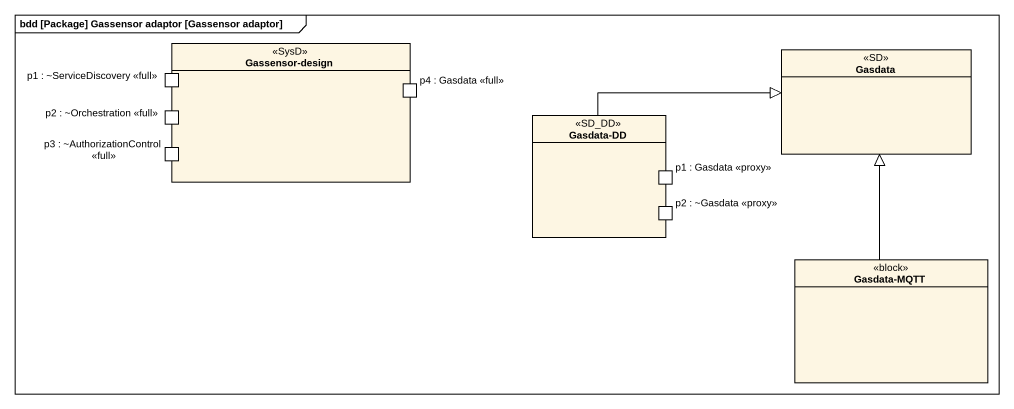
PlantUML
@startuml
mainframe bdd [Package] Gassensor adaptor [Gassensor adaptor]
allowmixing
hide circle
hide empty members
rectangle "Gassensor-design" as Gassensor_design <<SysD>> {
  port "p1 : ~ServiceDiscovery <<full>>" as p1_ServiceDiscovery_full
  port "p4 : Gasdata <<full>>" as p4_Gasdata_full
  port "p2 : ~Orchestration <<full>>" as p2_Orchestration_full
  port "p3 : ~AuthorizationControl <<full>>" as p3_AuthorizationControl_full
}
class Gasdata <<SD>>
rectangle "Gasdata-DD" as Gasdata_DD <<SD_DD>> {
  port "p1 : Gasdata <<proxy>>" as p1_Gasdata_proxy
  port "p2 : ~Gasdata <<proxy>>" as p2_Gasdata_proxy
}
class "Gasdata-MQTT" as Gasdata_MQTT <<block>>
Gasdata_DD -right-|> Gasdata
Gasdata_MQTT -up-|> Gasdata
@enduml
